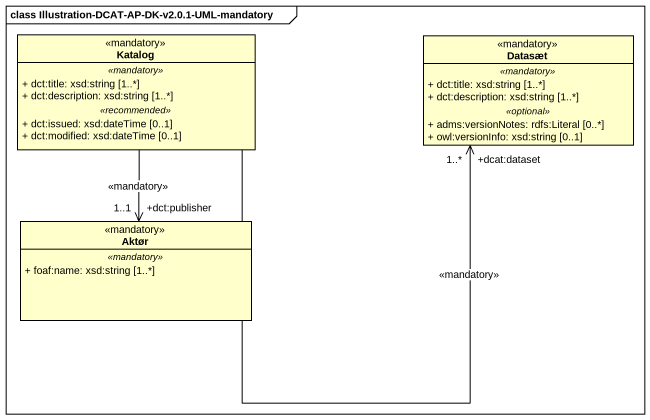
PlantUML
@startuml
mainframe class Illustration-DCAT-AP-DK-v2.0.1-UML-mandatory
hide circle
hide empty members
skinparam classAttributeIconSize 0
class Katalog <<mandatory>> {
  .. <<mandatory>> ..
  + dct:title: xsd:string [1..*]
  + dct:description: xsd:string [1..*]
  .. <<recommended>> ..
  + dct:issued: xsd:dateTime [0..1]
  + dct:modified: xsd:dateTime [0..1]
}
class Datasæt <<mandatory>> {
  .. <<mandatory>> ..
  + dct:title: xsd:string [1..*]
  + dct:description: xsd:string [1..*]
  .. <<optional>> ..
  + adms:versionNotes: rdfs:Literal [0..*]
  + owl:versionInfo: xsd:string [0..1]
}
class Aktør <<mandatory>> {
  .. <<mandatory>> ..
  + foaf:name: xsd:string [1..*]
}
Katalog -right-> "+dcat:dataset\n1..*" Datasæt : <<mandatory>>
Katalog --> "+dct:publisher\n1..1" Aktør : <<mandatory>>
@enduml
